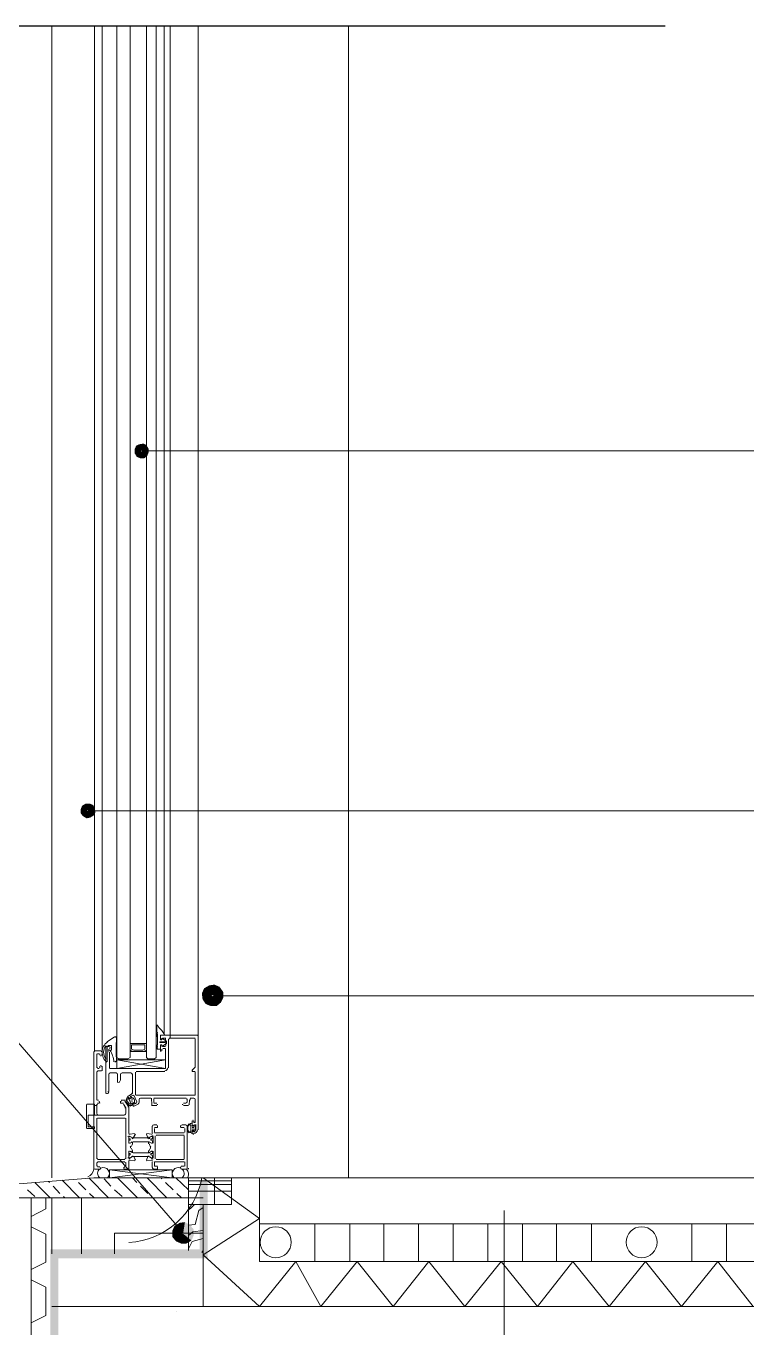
# Paper-space layout 'F02.1_POR CONST' of a CAD drawing. Extents: x -24.6 to 14.9, y -8.7 to 21.
# Drawn here: x -12.675 to -11.218, y -1.937 to 0.695 of the extents above; entities that cross this region are included whole.
import ezdxf
from ezdxf.xclip import XClip

# ---------------------------------------------------------------- set-up
doc = ezdxf.new("R2010")
doc.units = 0
doc.header["$MEASUREMENT"] = 0
doc.header["$XCLIPFRAME"] = 2
doc.linetypes.add('DASHED', pattern=[70, 50, -20])
for name, color, linetype in [('.Projeção', 254, 'DASHED'), ('Anotação - Geral', 7, 'Continuous'), ('para ar_90_muro', 7, 'Continuous')]:
    doc.layers.add(name, color=color, linetype=linetype)

# ---------------------------------------------------------------- blocks, each defined once
blk = doc.blocks.new('Viewport35')
at = {"layer": 'para ar_90_muro', "linetype": 'Continuous', "lineweight": 0}
for points in [[(8.190954035433037, 5.882688720664751), (8.190827035433074, 5.882667720664758), (8.19074303543303, 5.882625720664757), (8.190700035433068, 5.882519720664758), (8.190891035433083, 5.882477720664758), (8.190891035433083, 5.882498720664749), (8.190912035433058, 5.882498720664749)], [(8.191103035433073, 5.88254072066475), (8.191039035433064, 5.88264672066475), (8.190954035433037, 5.882688720664751), (8.190912035433058, 5.882498720664749), (8.190912035433058, 5.882477720664758)], [(8.191060035433026, 5.88232872066475), (8.191103035433073, 5.882434720664749), (8.191103035433073, 5.88254072066475), (8.190912035433058, 5.882477720664758), (8.190912035433058, 5.882455720664757)], [(8.190700035433068, 5.882519720664758), (8.190700035433068, 5.882413720664756), (8.190764035433077, 5.882307720664755), (8.190870035433065, 5.882265720664755), (8.190891035433083, 5.882455720664757), (8.190891035433083, 5.882477720664758)], [(8.190870035433065, 5.882265720664755), (8.190976035433053, 5.882265720664755), (8.191060035433026, 5.88232872066475), (8.190912035433058, 5.882455720664757), (8.190891035433083, 5.882455720664757)], [(8.189303035433014, 5.872380720664751), (8.189198035433066, 5.872316720664749), (8.189155035433046, 5.87221072066475), (8.189346035433076, 5.872168720664749), (8.189346035433076, 5.872189720664757), (8.189367035433008, 5.872189720664757)], [(8.189155035433046, 5.87221072066475), (8.189155035433046, 5.872105720664756), (8.189219035433041, 5.872020720664759), (8.189346035433076, 5.872168720664749)], [(8.189219035433041, 5.872020720664759), (8.18932503543303, 5.871956720664748), (8.189430035433062, 5.871978720664758), (8.189367035433008, 5.872168720664749), (8.189346035433076, 5.872168720664749)], [(8.18957903543307, 5.87212672066476), (8.189557035433069, 5.872253720664757), (8.189515035433061, 5.872337720664758), (8.189409035433073, 5.872380720664751), (8.189303035433014, 5.872380720664751), (8.189367035433008, 5.872189720664757), (8.189388035433069, 5.872189720664757), (8.189388035433069, 5.872168720664749)], [(8.189430035433062, 5.871978720664758), (8.189536035433036, 5.872041720664756), (8.18957903543307, 5.87212672066476), (8.189388035433069, 5.872168720664749), (8.189367035433008, 5.872168720664749)], [(8.192690035433074, 5.86708872066475), (8.192627035433077, 5.866940720664749), (8.192902035433065, 5.866897720664754), (8.192923035433012, 5.866897720664754)], [(8.192627035433077, 5.866940720664749), (8.19264803543308, 5.866770720664757), (8.192732035433067, 5.866643720664753), (8.192881035433032, 5.866580720664757), (8.192923035433012, 5.866855720664754), (8.192923035433012, 5.866876720664749), (8.192902035433065, 5.866897720664754)], [(8.192986035433066, 5.867194720664749), (8.19283803543307, 5.867172720664749), (8.192690035433074, 5.86708872066475), (8.192923035433012, 5.866897720664754), (8.192944035433072, 5.866897720664754)], [(8.193240035433007, 5.866813720664753), (8.193240035433007, 5.866982720664749), (8.193135035433073, 5.86713072066475), (8.192986035433066, 5.867194720664749), (8.192944035433072, 5.866897720664754), (8.192965035433076, 5.866897720664754), (8.192965035433076, 5.866876720664749)], [(8.192881035433032, 5.866580720664757), (8.19305003543306, 5.866580720664757), (8.193177035433067, 5.866686720664758), (8.193240035433007, 5.866813720664753), (8.192965035433076, 5.866876720664749), (8.192944035433072, 5.866855720664754), (8.192923035433012, 5.866855720664754)], [(8.192796035433062, 5.861574552542359), (8.192563035433068, 5.861574552542359), (8.192563035433068, 5.859611213907307), (8.188287035433078, 5.859611213907307), (8.188287035433078, 5.837088885875685), (8.188520035433072, 5.837088885875685), (8.188520035433072, 5.859356691033394), (8.192796035433062, 5.859356691033394)], [(8.191843035433067, 5.86028888587569), (8.191780035433027, 5.860140885875689), (8.192055035433043, 5.860076885875689), (8.192076035433075, 5.860097885875684)], [(8.19214003543307, 5.86039488587569), (8.191992035433074, 5.860372885875691), (8.191843035433067, 5.86028888587569), (8.192076035433075, 5.860097885875684), (8.192097035433022, 5.860097885875684)], [(8.19233003543306, 5.859864885875689), (8.192394035433054, 5.860013885875684), (8.192394035433054, 5.860182885875689), (8.192288035433066, 5.860309885875685), (8.19214003543307, 5.86039488587569), (8.192097035433022, 5.860097885875684), (8.192119035433038, 5.860097885875684), (8.192119035433038, 5.860076885875689), (8.192097035433022, 5.860055885875685)], [(8.191780035433027, 5.860140885875689), (8.191780035433027, 5.85997088587569), (8.191886035433015, 5.859843885875682), (8.192034035433068, 5.859780885875688), (8.192076035433075, 5.860055885875685), (8.192055035433043, 5.860076885875689)], [(8.192034035433068, 5.859780885875688), (8.192182035433078, 5.859780885875688), (8.19233003543306, 5.859864885875689), (8.192097035433022, 5.860055885875685), (8.192076035433075, 5.860055885875685)]]:
    blk.add_hatch(color=0, dxfattribs=at).paths.add_polyline_path(points)
at = {"layer": '.Projeção', "ltscale": 0.003}
blk.add_line((8.205893885801984, 5.894645725955499), (8.1759573651983, 5.894645725955499), dxfattribs=at)
at = {"layer": 'para ar_90_muro', "color": 0, "linetype": 'Continuous', "lineweight": 0}
for p, q in [((8.188330035433012, 5.894645725955499), (8.188330035433012, 5.861659552542351)), ((8.189557035433069, 5.865299552542353), (8.189557035433069, 5.894645725955499)), ((8.189769035433073, 5.865300217396371), (8.189769035433073, 5.894645725955499)), ((8.190573035433047, 5.894645725955499), (8.190573035433047, 5.865109552542352)), ((8.191039035433064, 5.894645725955499), (8.191039035433064, 5.865109552542352)), ((8.191314035433066, 5.865109552542352), (8.191314035433066, 5.894645725955499)), ((8.191547035433004, 5.865786051800518), (8.191547035433004, 5.894645725955499)), ((8.191716035433032, 5.865659552542358), (8.191716035433032, 5.894645725955499)), ((8.192521035433074, 5.865236552542358), (8.192521035433074, 5.894645725955499)), ((8.196830035433067, 5.861659552542351), (8.196830035433067, 5.894645725955499)), ((8.223497035433084, 5.882477720664758), (8.190912035433058, 5.882477720664758)), ((8.176236493488943, 5.878365885875692), (8.192097035433022, 5.860076885875689)), ((8.223497035433084, 5.872168720664749), (8.189367035433008, 5.872168720664749)), ((8.223497035433084, 5.866876720664749), (8.192944035433072, 5.866876720664749)), ((8.191335035433028, 5.866040552542353), (8.191338035433049, 5.866040552542353)), ((8.191484035433078, 5.865871552542357), (8.191486035433016, 5.865871552542357)), ((8.189875035433047, 5.865448552542349), (8.18987703543307, 5.865448552542349)), ((8.189875035433047, 5.865067552542351), (8.189875035433047, 5.865448552542349)), ((8.189875035433047, 5.86407255254235), (8.189875035433047, 5.865405552542354)), ((8.189896035433065, 5.865426552542349), (8.189960035433074, 5.865426552542349)), ((8.18991703543304, 5.865553552542357), (8.190129035433003, 5.86570255254235)), ((8.18991703543304, 5.865405552542354), (8.18991703543304, 5.865045552542352)), ((8.191335035433028, 5.86570255254235), (8.191338035433049, 5.86570255254235)), ((8.191441035433016, 5.865744552542351), (8.192500035433042, 5.865744552542351)), ((8.191441035433016, 5.865723552542358), (8.191444035433022, 5.865723552542358)), ((8.191441035433016, 5.86563855254235), (8.191441035433016, 5.865723552542358)), ((8.191444035433022, 5.865299552542353), (8.191441035433016, 5.865448552542349)), ((8.191462035433076, 5.86563855254235), (8.191465035433069, 5.86563855254235)), ((8.191462035433076, 5.865617552542357), (8.191465035433069, 5.865617552542357)), ((8.191462035433076, 5.865469552542356), (8.191465035433069, 5.865469552542356)), ((8.191484035433078, 5.865659552542358), (8.191484035433078, 5.86563855254235)), ((8.191484035433078, 5.865469552542356), (8.191484035433078, 5.865448552542349)), ((8.191592035433075, 5.865659552542358), (8.191505035433025, 5.865659552542358)), ((8.191505035433025, 5.865659552542358), (8.191507035433077, 5.865659552542358)), ((8.191505035433025, 5.865448552542349), (8.191507035433077, 5.865448552542349)), ((8.191505035433025, 5.865426552542349), (8.191589035433068, 5.865426552542349)), ((8.191592035433075, 5.865448552542349), (8.191589035433068, 5.865659552542358)), ((8.191589035433068, 5.865659552542358), (8.191592035433075, 5.865659552542358)), ((8.191589035433068, 5.865448552542349), (8.191592035433075, 5.865448552542349)), ((8.191674035433053, 5.864813552542349), (8.191674035433053, 5.86563855254235)), ((8.19169503543307, 5.865659552542358), (8.192436035433033, 5.865659552542358)), ((8.19169503543307, 5.86563855254235), (8.191698035433063, 5.86563855254235)), ((8.192436035433033, 5.86563855254235), (8.192436035433033, 5.864834552542357)), ((8.192436035433033, 5.86563855254235), (8.19243903543304, 5.86563855254235)), ((8.192500035433042, 5.865723552542358), (8.192502035433066, 5.865723552542358)), ((8.192521035433074, 5.865723552542358), (8.192521035433074, 5.86303555254235)), ((8.189536035433036, 5.86527855254235), (8.189536035433036, 5.861913552542354)), ((8.189748035433013, 5.865299552542353), (8.189557035433069, 5.865299552542353)), ((8.189557035433069, 5.86527855254235), (8.189560035433061, 5.86527855254235)), ((8.189621035433063, 5.864813552542349), (8.189621035433063, 5.865215552542352)), ((8.189642035433025, 5.865215552542352), (8.189645035433031, 5.865215552542352)), ((8.189645035433031, 5.865215552542352), (8.189684035433004, 5.865215552542352)), ((8.189684035433004, 5.865215552542352), (8.18968703543301, 5.865215552542352)), ((8.18970603543302, 5.865215552542352), (8.18970603543302, 5.865172552542358)), ((8.189727035433066, 5.865172552542358), (8.18972903543306, 5.865172552542358)), ((8.189727035433066, 5.865151552542352), (8.189748035433013, 5.865151552542352)), ((8.189748035433013, 5.86527855254235), (8.189750035433065, 5.86527855254235)), ((8.189748035433013, 5.865172552542358), (8.189750035433065, 5.865172552542358)), ((8.189769035433073, 5.865172552542358), (8.189769035433073, 5.86527855254235)), ((8.18991703543304, 5.865024552542357), (8.189920035433047, 5.865024552542357)), ((8.189960035433074, 5.86534255254235), (8.189960035433074, 5.86527855254235)), ((8.189960035433074, 5.865257552542353), (8.189962035433027, 5.865257552542353)), ((8.190002035433068, 5.865363552542355), (8.189981035433036, 5.865363552542355)), ((8.189981035433036, 5.86534255254235), (8.189983035433073, 5.86534255254235)), ((8.189981035433036, 5.865257552542353), (8.189981035433036, 5.86479155254235)), ((8.190002035433068, 5.865384552542348), (8.190004035433006, 5.865384552542348)), ((8.190235035433076, 5.865067552542351), (8.190192035433043, 5.865109552542352)), ((8.190192035433043, 5.86479155254235), (8.191589035433068, 5.865045552542352)), ((8.190235035433076, 5.865067552542351), (8.190510035433078, 5.865067552542351)), ((8.190510035433078, 5.865067552542351), (8.190573035433047, 5.865109552542352)), ((8.190573035433047, 5.86527855254235), (8.191039035433064, 5.86527855254235)), ((8.191081035433072, 5.865067552542351), (8.191039035433064, 5.865109552542352)), ((8.191081035433072, 5.865067552542351), (8.191272035433073, 5.865067552542351)), ((8.191272035433073, 5.865067552542351), (8.191314035433066, 5.865109552542352)), ((8.191441035433016, 5.865299552542353), (8.191444035433022, 5.865299552542353)), ((8.191462035433076, 5.86527855254235), (8.191441035433016, 5.86527855254235)), ((8.191462035433076, 5.865299552542353), (8.191465035433069, 5.865299552542353)), ((8.191484035433078, 5.86534255254235), (8.191484035433078, 5.865299552542353)), ((8.191589035433068, 5.865363552542355), (8.191505035433025, 5.865363552542355)), ((8.191505035433025, 5.86534255254235), (8.191507035433077, 5.86534255254235)), ((8.191589035433068, 5.864813552542349), (8.191589035433068, 5.86534255254235)), ((8.191589035433068, 5.86534255254235), (8.191592035433075, 5.86534255254235)), ((8.189621035433063, 5.863881552542356), (8.189621035433063, 5.864707552542349)), ((8.189642035433025, 5.864813552542349), (8.189645035433031, 5.864813552542349)), ((8.189684035433004, 5.86479155254235), (8.189642035433025, 5.86479155254235)), ((8.189642035433025, 5.864728552542356), (8.189748035433013, 5.864728552542356)), ((8.189642035433025, 5.864707552542349), (8.189645035433031, 5.864707552542349)), ((8.189684035433004, 5.864813552542349), (8.18968703543301, 5.864813552542349)), ((8.18970603543302, 5.86485555254235), (8.18970603543302, 5.864813552542349)), ((8.189748035433013, 5.864876552542357), (8.189727035433066, 5.864876552542357)), ((8.189727035433066, 5.86485555254235), (8.18972903543306, 5.86485555254235)), ((8.189748035433013, 5.86485555254235), (8.189750035433065, 5.86485555254235)), ((8.189748035433013, 5.864728552542356), (8.189750035433065, 5.864728552542356)), ((8.189769035433073, 5.864728552542356), (8.189769035433073, 5.86485555254235)), ((8.190002035433068, 5.86479155254235), (8.190004035433006, 5.86479155254235)), ((8.190171035433067, 5.864664552542356), (8.190002035433068, 5.864664552542356)), ((8.190004035433006, 5.86479155254235), (8.191568035433065, 5.86479155254235)), ((8.190595035433063, 5.864664552542356), (8.190341035433065, 5.864664552542356)), ((8.190722035433069, 5.864029552542359), (8.190722035433069, 5.864686552542356)), ((8.19074303543303, 5.864707552542349), (8.191568035433065, 5.864707552542349)), ((8.19074303543303, 5.864686552542356), (8.190745035433068, 5.864686552542356)), ((8.19243903543304, 5.864834552542357), (8.192351035433063, 5.864749552542349)), ((8.192373035433079, 5.864707552542349), (8.192436035433033, 5.864707552542349)), ((8.192436035433033, 5.864834552542357), (8.19243903543304, 5.864834552542357)), ((8.192436035433033, 5.864686552542356), (8.19243903543304, 5.864686552542356)), ((8.19243903543304, 5.864686552542356), (8.192436035433033, 5.864029552542359)), ((8.189960035433074, 5.864622552542356), (8.189960035433074, 5.86413555254236)), ((8.190214035433073, 5.864389552542358), (8.190214035433073, 5.864622552542356)), ((8.190258035433061, 5.864389552542358), (8.190235035433076, 5.864389552542358)), ((8.190235035433076, 5.864389552542358), (8.190237035433043, 5.864389552542358)), ((8.19027703543307, 5.864432552542354), (8.190256035433052, 5.864389552542358)), ((8.190256035433052, 5.864389552542358), (8.190258035433061, 5.864389552542358)), ((8.19027703543307, 5.864453552542358), (8.190280035433076, 5.864453552542358)), ((8.190298035433031, 5.864622552542356), (8.190298035433031, 5.864453552542358)), ((8.190637035433042, 5.864093552542359), (8.190637035433042, 5.864622552542356)), ((8.189920035433047, 5.86407255254235), (8.189896035433065, 5.86407255254235)), ((8.189896035433065, 5.86407255254235), (8.189899035433072, 5.86407255254235)), ((8.18991703543304, 5.86407255254235), (8.189920035433047, 5.86407255254235)), ((8.189938035433073, 5.86413555254236), (8.189941035433066, 5.86413555254236)), ((8.189960035433074, 5.86411455254235), (8.189938035433073, 5.86407255254235)), ((8.190446035432998, 5.863860552542349), (8.190468035433014, 5.86392455254235)), ((8.190468035433014, 5.863860552542349), (8.190489035433075, 5.86392455254235)), ((8.190531035433054, 5.863945552542358), (8.190510035433078, 5.863987552542358)), ((8.190531035433054, 5.86400855254235), (8.190637035433042, 5.86407255254235)), ((8.190658035433074, 5.864029552542359), (8.190573035433047, 5.863987552542358)), ((8.190573035433047, 5.863966552542349), (8.190576035433054, 5.863966552542349)), ((8.190576035433054, 5.863966552542349), (8.190573035433047, 5.863945552542358)), ((8.190573035433047, 5.863945552542358), (8.190576035433054, 5.863945552542358)), ((8.190595035433063, 5.863987552542358), (8.190637035433042, 5.863945552542358)), ((8.190637035433042, 5.863902552542349), (8.190595035433063, 5.863881552542356)), ((8.190658035433074, 5.86400855254235), (8.190661035433067, 5.86400855254235)), ((8.190766035433086, 5.863839552542355), (8.190679035433021, 5.864029552542359)), ((8.19243903543304, 5.864029552542359), (8.19074303543303, 5.864029552542359)), ((8.19074303543303, 5.864029552542359), (8.190745035433068, 5.864029552542359)), ((8.190827035433074, 5.863902552542349), (8.190827035433074, 5.86381855254235)), ((8.191166035433085, 5.863945552542358), (8.190870035433065, 5.863945552542358)), ((8.191190035433067, 5.86375455254235), (8.19118703543306, 5.863945552542358)), ((8.192182035433078, 5.863945552542358), (8.19125103543307, 5.863945552542358)), ((8.19125103543307, 5.86392455254235), (8.191253035433064, 5.86392455254235)), ((8.191253035433064, 5.86392455254235), (8.19125103543307, 5.86381855254235)), ((8.192182035433078, 5.86392455254235), (8.19218503543307, 5.86392455254235)), ((8.19220303543301, 5.86381855254235), (8.19220303543301, 5.86392455254235)), ((8.192394035433054, 5.863945552542358), (8.192288035433066, 5.863945552542358)), ((8.192288035433066, 5.86392455254235), (8.19229003543306, 5.86392455254235)), ((8.19229003543306, 5.86392455254235), (8.192288035433066, 5.863881552542356)), ((8.192436035433033, 5.864029552542359), (8.19243903543304, 5.864029552542359)), ((8.19243903543304, 5.863246552542359), (8.192436035433033, 5.863902552542349)), ((8.18932503543303, 5.86375455254235), (8.18932503543303, 5.863098552542358)), ((8.189621035433063, 5.863733552542355), (8.189557035433069, 5.863733552542355)), ((8.189621035433063, 5.863500552542357), (8.189621035433063, 5.863775552542355)), ((8.189663035433071, 5.863881552542356), (8.189642035433025, 5.863881552542356)), ((8.189642035433025, 5.863881552542356), (8.189645035433031, 5.863881552542356)), ((8.189642035433025, 5.863797552542355), (8.189684035433004, 5.863797552542355)), ((8.189642035433025, 5.863775552542355), (8.189645035433031, 5.863775552542355)), ((8.189663035433071, 5.863860552542349), (8.189666035433063, 5.863860552542349)), ((8.18970603543302, 5.863797552542355), (8.189684035433004, 5.863860552542349)), ((8.189684035433004, 5.863797552542355), (8.18968703543301, 5.863797552542355)), ((8.190298035433031, 5.863860552542349), (8.190298035433031, 5.863797552542355)), ((8.190298035433031, 5.863797552542355), (8.190301035433038, 5.863797552542355)), ((8.190301035433038, 5.863797552542355), (8.190383035433072, 5.863797552542355)), ((8.19042503543308, 5.863881552542356), (8.190319035433077, 5.863881552542356)), ((8.190319035433077, 5.863860552542349), (8.19032203543307, 5.863860552542349)), ((8.190383035433072, 5.863775552542355), (8.190385035433067, 5.863775552542355)), ((8.190385035433067, 5.863775552542355), (8.190446035432998, 5.863670552542349)), ((8.190531035433054, 5.863691552542354), (8.19042503543308, 5.863860552542349)), ((8.19042503543308, 5.863860552542349), (8.190428035433072, 5.863860552542349)), ((8.19042503543308, 5.863670552542349), (8.190428035433072, 5.863670552542349)), ((8.190446035432998, 5.863670552542349), (8.190446035432998, 5.863500552542357)), ((8.190510035433078, 5.863691552542354), (8.190512035433045, 5.863691552542354)), ((8.190573035433047, 5.863733552542355), (8.190531035433054, 5.86375455254235)), ((8.190595035433063, 5.863712552542349), (8.190531035433054, 5.863733552542355)), ((8.190534035433075, 5.862929552542349), (8.190531035433054, 5.863691552542354)), ((8.190595035433063, 5.863860552542349), (8.190597035433072, 5.863860552542349)), ((8.190595035433063, 5.863860552542349), (8.190597035433072, 5.863860552542349)), ((8.190616035433067, 5.863860552542349), (8.190637035433042, 5.863860552542349)), ((8.190637035433042, 5.863881552542356), (8.190639035433065, 5.863881552542356)), ((8.190658035433074, 5.863733552542355), (8.190637035433042, 5.863775552542355)), ((8.190658035433074, 5.863797552542355), (8.190661035433067, 5.863797552542355)), ((8.190661035433067, 5.863797552542355), (8.190679035433021, 5.863775552542355)), ((8.190679035433021, 5.863797552542355), (8.190682035433042, 5.863797552542355)), ((8.19080603543307, 5.863775552542355), (8.190679035433021, 5.863712552542349)), ((8.190700035433068, 5.863860552542349), (8.190700035433068, 5.863797552542355)), ((8.190700035433068, 5.863775552542355), (8.190764035433077, 5.86381855254235)), ((8.190764035433077, 5.863839552542355), (8.190766035433086, 5.863839552542355)), ((8.19118703543306, 5.86375455254235), (8.191190035433067, 5.86375455254235)), ((8.191335035433028, 5.863733552542355), (8.19118703543306, 5.863733552542355)), ((8.19125103543307, 5.86381855254235), (8.191253035433064, 5.86381855254235)), ((8.19125103543307, 5.863797552542355), (8.191335035433028, 5.863797552542355)), ((8.191335035433028, 5.863775552542355), (8.191338035433049, 5.863775552542355)), ((8.191335035433028, 5.86375455254235), (8.191338035433049, 5.86375455254235)), ((8.191357035433057, 5.863775552542355), (8.191357035433057, 5.86375455254235)), ((8.192076035433075, 5.86375455254235), (8.192076035433075, 5.863775552542355)), ((8.192097035433022, 5.863797552542355), (8.192182035433078, 5.863797552542355)), ((8.192097035433022, 5.863775552542355), (8.192100035433029, 5.863775552542355)), ((8.192097035433022, 5.86375455254235), (8.192100035433029, 5.86375455254235)), ((8.192246035433072, 5.863733552542355), (8.192097035433022, 5.863733552542355)), ((8.192182035433078, 5.86381855254235), (8.19218503543307, 5.86381855254235)), ((8.192246035433072, 5.86375455254235), (8.192248035433082, 5.86375455254235)), ((8.192267035433005, 5.863881552542356), (8.192269035433057, 5.863881552542356)), ((8.192269035433057, 5.863881552542356), (8.192267035433005, 5.86375455254235)), ((8.189684035433004, 5.863458552542356), (8.189557035433069, 5.863458552542356)), ((8.189621035433063, 5.863373552542351), (8.189621035433063, 5.862209552542357)), ((8.190428035433072, 5.863373552542351), (8.189642035433025, 5.863373552542351)), ((8.189642035433025, 5.863373552542351), (8.189645035433031, 5.863373552542351)), ((8.19040403543302, 5.863458552542356), (8.189663035433071, 5.863458552542356)), ((8.19042503543308, 5.863373552542351), (8.190428035433072, 5.863373552542351)), ((8.190446035432998, 5.862209552542357), (8.190446035432998, 5.863373552542351)), ((8.191335035433028, 5.863183552542351), (8.19125103543307, 5.863183552542351)), ((8.191335035433028, 5.863162552542358), (8.191338035433049, 5.863162552542358)), ((8.191359035433067, 5.863140552542358), (8.191357035433057, 5.863162552542358)), ((8.192034035433068, 5.863162552542358), (8.192013035433064, 5.863140552542358)), ((8.192182035433078, 5.863183552542351), (8.192055035433043, 5.863183552542351)), ((8.192055035433043, 5.863162552542358), (8.19205803543305, 5.863162552542358)), ((8.192182035433078, 5.863162552542358), (8.19218503543307, 5.863162552542358)), ((8.19220303543301, 5.861913552542354), (8.19220303543301, 5.863162552542358)), ((8.192224035433071, 5.863162552542358), (8.192267035433005, 5.863204552542358)), ((8.192224035433071, 5.863140552542358), (8.192267035433005, 5.863183552542351)), ((8.19230903543307, 5.863162552542358), (8.19230903543307, 5.862992552542357)), ((8.192351035433063, 5.863162552542358), (8.192351035433063, 5.863289552542351)), ((8.192373035433079, 5.863310552542359), (8.192375035433045, 5.863310552542359)), ((8.192373035433079, 5.863289552542351), (8.192375035433045, 5.863289552542351)), ((8.192373035433079, 5.863289552542351), (8.192375035433045, 5.863289552542351)), ((8.192373035433079, 5.863162552542358), (8.192375035433045, 5.863162552542358)), ((8.192373035433079, 5.863162552542358), (8.192375035433045, 5.863162552542358)), ((8.192394035433054, 5.863289552542351), (8.192394035433054, 5.863246552542359)), ((8.192394035433054, 5.863246552542359), (8.192396035433063, 5.863246552542359)), ((8.192394035433054, 5.863183552542351), (8.192394035433054, 5.863162552542358)), ((8.192396035433063, 5.863246552542359), (8.192436035433033, 5.863246552542359)), ((8.192460035433072, 5.863183552542351), (8.192415035433072, 5.863183552542351)), ((8.192415035433072, 5.863183552542351), (8.192417035433024, 5.863183552542351)), ((8.192415035433072, 5.863183552542351), (8.192436035433033, 5.863140552542358)), ((8.192436035433033, 5.863246552542359), (8.19243903543304, 5.863246552542359)), ((8.192457035433065, 5.863013552542348), (8.192457035433065, 5.863183552542351)), ((8.192457035433065, 5.863183552542351), (8.192460035433072, 5.863183552542351)), ((8.190510035433078, 5.862844552542354), (8.190512035433045, 5.862844552542354)), ((8.190531035433054, 5.862929552542349), (8.190534035433075, 5.862929552542349)), ((8.190576035433054, 5.862908552542356), (8.190531035433054, 5.862908552542356)), ((8.190531035433054, 5.862865552542349), (8.190534035433075, 5.862865552542349)), ((8.190531035433054, 5.862865552542349), (8.190616035433067, 5.862823552542348)), ((8.190531035433054, 5.862844552542354), (8.190534035433075, 5.862844552542354)), ((8.190534035433075, 5.862654552542352), (8.190531035433054, 5.862844552542354)), ((8.190531035433054, 5.862844552542354), (8.190534035433075, 5.862844552542354)), ((8.190531035433054, 5.862823552542348), (8.190534035433075, 5.862823552542348)), ((8.190531035433054, 5.862802552542353), (8.190534035433075, 5.862802552542353)), ((8.190531035433054, 5.86278155254235), (8.190534035433075, 5.86278155254235)), ((8.190534035433075, 5.862844552542354), (8.190552035433072, 5.862844552542354)), ((8.190552035433072, 5.862844552542354), (8.19055503543305, 5.862844552542354)), ((8.190700035433068, 5.862929552542349), (8.190573035433047, 5.862908552542356)), ((8.190573035433047, 5.862908552542356), (8.190576035433054, 5.862908552542356)), ((8.190637035433042, 5.862802552542353), (8.190639035433065, 5.862802552542353)), ((8.190637035433042, 5.86278155254235), (8.190658035433074, 5.862802552542353)), ((8.190658035433074, 5.862802552542353), (8.190661035433067, 5.862802552542353)), ((8.190661035433067, 5.862802552542353), (8.190722035433069, 5.862908552542356)), ((8.190700035433068, 5.862908552542356), (8.190703035433074, 5.862908552542356)), ((8.191190035433067, 5.862908552542356), (8.191039035433064, 5.862929552542349)), ((8.191039035433064, 5.862908552542356), (8.191042035433071, 5.862908552542356)), ((8.191042035433071, 5.862908552542356), (8.191081035433072, 5.862802552542353)), ((8.191081035433072, 5.862802552542353), (8.191103035433073, 5.86278155254235)), ((8.191103035433073, 5.862823552542348), (8.191105035433011, 5.862823552542348)), ((8.191103035433073, 5.862802552542353), (8.191105035433011, 5.862802552542353)), ((8.19112403543302, 5.862823552542348), (8.191208035433064, 5.862865552542349)), ((8.19112403543302, 5.86278155254235), (8.19112403543302, 5.862802552542353)), ((8.191208035433064, 5.862908552542356), (8.19118703543306, 5.862908552542356)), ((8.19118703543306, 5.862908552542356), (8.191190035433067, 5.862908552542356)), ((8.19118703543306, 5.862844552542354), (8.191190035433067, 5.862844552542354)), ((8.191190035433067, 5.862844552542354), (8.191208035433064, 5.862844552542354)), ((8.191208035433064, 5.863140552542358), (8.191208035433064, 5.862950552542356)), ((8.191208035433064, 5.862929552542349), (8.191211035433057, 5.862929552542349)), ((8.191208035433064, 5.862865552542349), (8.191230035433009, 5.862865552542349)), ((8.191208035433064, 5.862844552542354), (8.191211035433057, 5.862844552542354)), ((8.191208035433064, 5.862844552542354), (8.191211035433057, 5.862844552542354)), ((8.191208035433064, 5.862823552542348), (8.191211035433057, 5.862823552542348)), ((8.191208035433064, 5.862802552542353), (8.191211035433057, 5.862802552542353)), ((8.191208035433064, 5.86278155254235), (8.191211035433057, 5.86278155254235)), ((8.191230035433009, 5.862950552542356), (8.19123203543306, 5.862950552542356)), ((8.191230035433009, 5.862865552542349), (8.19123203543306, 5.862865552542349)), ((8.191230035433009, 5.862844552542354), (8.19123203543306, 5.862844552542354)), ((8.19123203543306, 5.862844552542354), (8.191230035433009, 5.862654552542352)), ((8.191272035433073, 5.863098552542358), (8.191357035433057, 5.863098552542358)), ((8.19127403543304, 5.86297155254235), (8.191272035433073, 5.86307755254235)), ((8.191272035433073, 5.86307755254235), (8.19127403543304, 5.86307755254235)), ((8.191272035433073, 5.86297155254235), (8.19127403543304, 5.86297155254235)), ((8.191272035433073, 5.86297155254235), (8.19127403543304, 5.86297155254235)), ((8.192119035433038, 5.862950552542356), (8.191272035433073, 5.862950552542356)), ((8.191293035433048, 5.862209552542357), (8.191293035433048, 5.862865552542349)), ((8.191314035433066, 5.862886552542355), (8.192119035433038, 5.862886552542355)), ((8.191314035433066, 5.862865552542349), (8.191317035433073, 5.862865552542349)), ((8.191359035433067, 5.863098552542358), (8.191357035433057, 5.863140552542358)), ((8.191357035433057, 5.863140552542358), (8.191359035433067, 5.863140552542358)), ((8.191357035433057, 5.863098552542358), (8.191359035433067, 5.863098552542358)), ((8.192013035433064, 5.863140552542358), (8.192013035433064, 5.863098552542358)), ((8.192034035433068, 5.863140552542358), (8.192036035433034, 5.863140552542358)), ((8.192034035433068, 5.863098552542358), (8.192036035433034, 5.863098552542358)), ((8.192036035433034, 5.863098552542358), (8.192119035433038, 5.863098552542358)), ((8.192119035433038, 5.86307755254235), (8.192121035433075, 5.86307755254235)), ((8.192119035433038, 5.86297155254235), (8.192121035433075, 5.86297155254235)), ((8.192119035433038, 5.862865552542349), (8.192121035433075, 5.862865552542349)), ((8.192121035433075, 5.862865552542349), (8.192119035433038, 5.862209552542357)), ((8.19214003543307, 5.86307755254235), (8.19214003543307, 5.86297155254235)), ((8.192267035433005, 5.86297155254235), (8.192224035433071, 5.863013552542348)), ((8.192267035433005, 5.862950552542356), (8.192224035433071, 5.862992552542357)), ((8.192394035433054, 5.863098552542358), (8.192351035433063, 5.863098552542358)), ((8.192351035433063, 5.86307755254235), (8.19235403543307, 5.86307755254235)), ((8.192351035433063, 5.86307755254235), (8.19235403543307, 5.86307755254235)), ((8.192351035433063, 5.863056552542357), (8.192394035433054, 5.863056552542357)), ((8.192351035433063, 5.862929552542349), (8.192351035433063, 5.862992552542357)), ((8.192373035433079, 5.863140552542358), (8.192375035433045, 5.863140552542358)), ((8.192373035433079, 5.863013552542348), (8.192375035433045, 5.863013552542348)), ((8.192373035433079, 5.862992552542357), (8.192375035433045, 5.862992552542357)), ((8.192373035433079, 5.862992552542357), (8.192375035433045, 5.862992552542357)), ((8.192373035433079, 5.862929552542349), (8.192375035433045, 5.862929552542349)), ((8.192394035433054, 5.862908552542356), (8.192373035433079, 5.862908552542356)), ((8.192394035433054, 5.86307755254235), (8.192396035433063, 5.86307755254235)), ((8.192394035433054, 5.862992552542357), (8.192394035433054, 5.86297155254235)), ((8.192436035433033, 5.863013552542348), (8.192415035433072, 5.86297155254235)), ((8.192415035433072, 5.86297155254235), (8.192417035433024, 5.86297155254235)), ((8.190531035433054, 5.86271755254235), (8.190534035433075, 5.86271755254235)), ((8.190531035433054, 5.862696552542353), (8.190534035433075, 5.862696552542353)), ((8.190531035433054, 5.862675552542358), (8.190534035433075, 5.862675552542358)), ((8.190531035433054, 5.862654552542352), (8.190534035433075, 5.862654552542352)), ((8.19055503543305, 5.862654552542352), (8.190531035433054, 5.862654552542352)), ((8.19055503543305, 5.862654552542352), (8.190531035433054, 5.862654552542352)), ((8.190531035433054, 5.862654552542352), (8.190534035433075, 5.862654552542352)), ((8.190531035433054, 5.862421552542356), (8.190534035433075, 5.862421552542356)), ((8.190531035433054, 5.86223055254235), (8.190531035433054, 5.862421552542356)), ((8.190531035433054, 5.862421552542356), (8.190534035433075, 5.862421552542356)), ((8.190534035433075, 5.862421552542356), (8.190552035433072, 5.862421552542356)), ((8.190534035433075, 5.862421552542356), (8.190552035433072, 5.862421552542356)), ((8.190552035433072, 5.862654552542352), (8.19055503543305, 5.862654552542352)), ((8.190552035433072, 5.862654552542352), (8.19055503543305, 5.862654552542352)), ((8.190552035433072, 5.862421552542356), (8.19055503543305, 5.862421552542356)), ((8.190552035433072, 5.862421552542356), (8.19055503543305, 5.862421552542356)), ((8.190618035433033, 5.862675552542358), (8.190573035433047, 5.862654552542352)), ((8.190573035433047, 5.862548552542352), (8.190595035433063, 5.862569552542357)), ((8.190595035433063, 5.862527552542357), (8.190573035433047, 5.862527552542357)), ((8.190573035433047, 5.862421552542356), (8.190616035433067, 5.862400552542351)), ((8.190595035433063, 5.862548552542352), (8.190597035433072, 5.862548552542352)), ((8.190616035433067, 5.862696552542353), (8.190618035433033, 5.862696552542353)), ((8.190616035433067, 5.862675552542358), (8.190618035433033, 5.862675552542358)), ((8.190616035433067, 5.862421552542356), (8.190618035433033, 5.862421552542356)), ((8.190637035433042, 5.862632552542353), (8.190637035433042, 5.862696552542353)), ((8.19112403543302, 5.862675552542358), (8.191126035433072, 5.862675552542358)), ((8.19112403543302, 5.862421552542356), (8.191126035433072, 5.862421552542356)), ((8.191190035433067, 5.862654552542352), (8.191145035433067, 5.862675552542358)), ((8.191145035433067, 5.862569552542357), (8.191166035433085, 5.862548552542352)), ((8.191166035433085, 5.862527552542357), (8.191145035433067, 5.862527552542357)), ((8.191145035433067, 5.862400552542351), (8.19118703543306, 5.862421552542356)), ((8.191166035433085, 5.862548552542352), (8.19116903543302, 5.862548552542352)), ((8.191211035433057, 5.862654552542352), (8.19118703543306, 5.862654552542352)), ((8.19118703543306, 5.862654552542352), (8.191190035433067, 5.862654552542352)), ((8.191211035433057, 5.862654552542352), (8.19118703543306, 5.862654552542352)), ((8.19118703543306, 5.862654552542352), (8.191190035433067, 5.862654552542352)), ((8.19118703543306, 5.862421552542356), (8.191190035433067, 5.862421552542356)), ((8.19118703543306, 5.862421552542356), (8.191190035433067, 5.862421552542356)), ((8.191190035433067, 5.862421552542356), (8.191208035433064, 5.862421552542356)), ((8.191190035433067, 5.862421552542356), (8.191208035433064, 5.862421552542356)), ((8.191208035433064, 5.86271755254235), (8.191211035433057, 5.86271755254235)), ((8.191208035433064, 5.862696552542353), (8.191211035433057, 5.862696552542353)), ((8.191208035433064, 5.862675552542358), (8.191211035433057, 5.862675552542358)), ((8.191208035433064, 5.862654552542352), (8.191211035433057, 5.862654552542352)), ((8.191208035433064, 5.862654552542352), (8.191211035433057, 5.862654552542352)), ((8.191208035433064, 5.862421552542356), (8.191211035433057, 5.862421552542356)), ((8.191208035433064, 5.862421552542356), (8.191211035433057, 5.862421552542356)), ((8.191230035433009, 5.862421552542356), (8.191230035433009, 5.86223055254235)), ((8.189621035433063, 5.861997552542356), (8.189621035433063, 5.862103552542356)), ((8.189642035433025, 5.862209552542357), (8.189645035433031, 5.862209552542357)), ((8.189642035433025, 5.862188552542349), (8.19042503543308, 5.862188552542349)), ((8.189642035433025, 5.862124552542349), (8.19042503543308, 5.862124552542349)), ((8.189642035433025, 5.862103552542356), (8.189645035433031, 5.862103552542356)), ((8.19042503543308, 5.862209552542357), (8.190428035433072, 5.862209552542357)), ((8.19042503543308, 5.862103552542356), (8.190428035433072, 5.862103552542356)), ((8.190446035432998, 5.862103552542356), (8.190446035432998, 5.861997552542356)), ((8.190510035433078, 5.86223055254235), (8.190512035433045, 5.86223055254235)), ((8.190531035433054, 5.862400552542351), (8.190534035433075, 5.862400552542351)), ((8.190531035433054, 5.862378552542349), (8.190534035433075, 5.862378552542349)), ((8.190531035433054, 5.862357552542358), (8.190534035433075, 5.862357552542358)), ((8.190531035433054, 5.86229455254235), (8.190534035433075, 5.86229455254235)), ((8.190531035433054, 5.862273552542357), (8.190534035433075, 5.862273552542357)), ((8.190531035433054, 5.862251552542357), (8.190534035433075, 5.862251552542357)), ((8.190616035433067, 5.862251552542357), (8.190531035433054, 5.862209552542357)), ((8.190531035433054, 5.86223055254235), (8.190534035433075, 5.86223055254235)), ((8.19055503543305, 5.86223055254235), (8.190531035433054, 5.86223055254235)), ((8.190531035433054, 5.86223055254235), (8.190534035433075, 5.86223055254235)), ((8.190531035433054, 5.862209552542357), (8.190534035433075, 5.862209552542357)), ((8.190531035433054, 5.862167552542356), (8.190573035433047, 5.862167552542356)), ((8.190531035433054, 5.861913552542354), (8.190531035433054, 5.862146552542349)), ((8.190531035433054, 5.862146552542349), (8.190534035433075, 5.862145552542357)), ((8.190552035433072, 5.86223055254235), (8.19055503543305, 5.86223055254235)), ((8.190573035433047, 5.862167552542356), (8.190576035433054, 5.862167552542356)), ((8.190576035433054, 5.862167552542356), (8.190700035433068, 5.862146552542349)), ((8.190616035433067, 5.862400552542351), (8.190618035433033, 5.862400552542351)), ((8.190637035433042, 5.862273552542357), (8.190616035433067, 5.862273552542357)), ((8.190661035433067, 5.862273552542357), (8.190637035433042, 5.86229455254235)), ((8.190637035433042, 5.86229455254235), (8.190639035433065, 5.86229455254235)), ((8.190637035433042, 5.862273552542357), (8.190639035433065, 5.862273552542357)), ((8.190658035433074, 5.862273552542357), (8.190661035433067, 5.862273552542357)), ((8.190722035433069, 5.862167552542356), (8.190679035433021, 5.862273552542357)), ((8.190700035433068, 5.862167552542356), (8.190703035433074, 5.862167552542356)), ((8.191081035433072, 5.862273552542357), (8.191039035433064, 5.862167552542356)), ((8.191039035433064, 5.862167552542356), (8.191042035433071, 5.862167552542356)), ((8.191039035433064, 5.862146552542349), (8.19118703543306, 5.862167552542356)), ((8.191103035433073, 5.86229455254235), (8.191081035433072, 5.862273552542357)), ((8.191103035433073, 5.862273552542357), (8.191105035433011, 5.862273552542357)), ((8.191103035433073, 5.862273552542357), (8.191105035433011, 5.862273552542357)), ((8.19112403543302, 5.86229455254235), (8.191126035433072, 5.86229455254235)), ((8.191208035433064, 5.862209552542357), (8.19112403543302, 5.862273552542357)), ((8.191211035433057, 5.86223055254235), (8.19118703543306, 5.86223055254235)), ((8.19118703543306, 5.86223055254235), (8.191190035433067, 5.86223055254235)), ((8.19118703543306, 5.862167552542356), (8.191190035433067, 5.862167552542356)), ((8.191190035433067, 5.862167552542356), (8.191208035433064, 5.862167552542356)), ((8.191208035433064, 5.862400552542351), (8.191211035433057, 5.862400552542351)), ((8.191208035433064, 5.862378552542349), (8.191211035433057, 5.862378552542349)), ((8.191208035433064, 5.862357552542358), (8.191211035433057, 5.862357552542358)), ((8.191208035433064, 5.86229455254235), (8.191211035433057, 5.86229455254235)), ((8.191208035433064, 5.862273552542357), (8.191211035433057, 5.862273552542357)), ((8.191208035433064, 5.862251552542357), (8.191211035433057, 5.862251552542357)), ((8.191208035433064, 5.86223055254235), (8.191211035433057, 5.86223055254235)), ((8.191208035433064, 5.86223055254235), (8.191211035433057, 5.86223055254235)), ((8.19123203543306, 5.862209552542357), (8.191208035433064, 5.862209552542357)), ((8.191208035433064, 5.862145552542357), (8.191211035433057, 5.862145552542357)), ((8.191208035433064, 5.862124552542349), (8.191208035433064, 5.861955552542355)), ((8.191230035433009, 5.86223055254235), (8.19123203543306, 5.86223055254235)), ((8.191230035433009, 5.862209552542357), (8.19123203543306, 5.862209552542357)), ((8.191230035433009, 5.862124552542349), (8.19123203543306, 5.862124552542349)), ((8.19127403543304, 5.861997552542356), (8.191272035433073, 5.862124552542349)), ((8.191272035433073, 5.862124552542349), (8.19127403543304, 5.862124552542349)), ((8.19127403543304, 5.862124552542349), (8.192119035433038, 5.862124552542349)), ((8.191314035433066, 5.862209552542357), (8.191317035433073, 5.862209552542357)), ((8.192119035433038, 5.862188552542349), (8.191314035433066, 5.862188552542349)), ((8.192119035433038, 5.862209552542357), (8.192121035433075, 5.862209552542357)), ((8.192119035433038, 5.862124552542349), (8.192121035433075, 5.862124552542349)), ((8.19214003543307, 5.862124552542349), (8.19214003543307, 5.861997552542356)), ((8.189557035433069, 5.861913552542354), (8.189560035433061, 5.861913552542354)), ((8.189560035433061, 5.861913552542354), (8.18970603543302, 5.861913552542354)), ((8.189642035433025, 5.861997552542356), (8.189645035433031, 5.861997552542356)), ((8.18970603543302, 5.86197655254235), (8.189642035433025, 5.86197655254235)), ((8.18970603543302, 5.861955552542355), (8.189708035433071, 5.861955552542355)), ((8.18970603543302, 5.861955552542355), (8.189708035433071, 5.861955552542355)), ((8.18970603543302, 5.861913552542354), (8.189708035433071, 5.861913552542354)), ((8.189727035433066, 5.861913552542354), (8.189727035433066, 5.861955552542355)), ((8.189727035433066, 5.861955552542355), (8.18972903543306, 5.861955552542355)), ((8.191780035433027, 5.861891552542353), (8.189981035433036, 5.861659552542351)), ((8.190383035433072, 5.861955552542355), (8.190385035433067, 5.861955552542355)), ((8.190383035433072, 5.861955552542355), (8.19040403543302, 5.861913552542354)), ((8.19042503543308, 5.86197655254235), (8.19040403543302, 5.86197655254235)), ((8.19040403543302, 5.861955552542355), (8.190407035433026, 5.861955552542355)), ((8.19040403543302, 5.861955552542355), (8.190407035433026, 5.861955552542355)), ((8.19040403543302, 5.861913552542354), (8.190407035433026, 5.861913552542354)), ((8.190407035433026, 5.861913552542354), (8.190510035433078, 5.861913552542354)), ((8.19042503543308, 5.861997552542356), (8.190428035433072, 5.861997552542356)), ((8.190510035433078, 5.861913552542354), (8.190512035433045, 5.861913552542354)), ((8.19125103543307, 5.861913552542354), (8.191335035433028, 5.861913552542354)), ((8.191357035433057, 5.861997552542356), (8.191272035433073, 5.861997552542356)), ((8.191272035433073, 5.861997552542356), (8.19127403543304, 5.861997552542356)), ((8.191335035433028, 5.861913552542354), (8.191338035433049, 5.861913552542354)), ((8.191359035433067, 5.861955552542355), (8.191357035433057, 5.86197655254235)), ((8.191357035433057, 5.86197655254235), (8.191359035433067, 5.86197655254235)), ((8.191357035433057, 5.861913552542354), (8.191357035433057, 5.861955552542355)), ((8.191357035433057, 5.861955552542355), (8.191359035433067, 5.861955552542355)), ((8.192013035433064, 5.86197655254235), (8.192013035433064, 5.861955552542355)), ((8.192013035433064, 5.861955552542355), (8.192034035433068, 5.861913552542354)), ((8.192121035433075, 5.861997552542356), (8.192034035433068, 5.861997552542356)), ((8.192034035433068, 5.86197655254235), (8.192036035433034, 5.86197655254235)), ((8.192034035433068, 5.861955552542355), (8.192036035433034, 5.861955552542355)), ((8.192055035433043, 5.861913552542354), (8.19205803543305, 5.861913552542354)), ((8.19205803543305, 5.861913552542354), (8.192182035433078, 5.861913552542354)), ((8.192119035433038, 5.861997552542356), (8.192121035433075, 5.861997552542356)), ((8.192182035433078, 5.861913552542354), (8.19218503543307, 5.861913552542354)), ((8.192246035433072, 5.861934552542349), (8.192246035433072, 5.861913552542354)), ((8.189536035433036, 5.861659552542351), (8.186573035433085, 5.861426552542358)), ((8.187631035433071, 5.861320552542356), (8.187843035433033, 5.86112955254235)), ((8.187843035433033, 5.861532552542359), (8.188282702099698, 5.861092885875685)), ((8.18824503543307, 5.86155355254235), (8.188266035433017, 5.861532552542359)), ((8.188372035433076, 5.861426552542358), (8.188562035433065, 5.861214552542355)), ((8.188626035433074, 5.861595552542351), (8.189122050555866, 5.861092885875685)), ((8.189092035433006, 5.861532552542359), (8.189303035433014, 5.861320552542356)), ((8.189388035433069, 5.861659552542351), (8.189954702099683, 5.861092885875685)), ((8.192246035433072, 5.861659552542351), (8.189536035433036, 5.861659552542351)), ((8.189833035433068, 5.861637552542351), (8.190023035433015, 5.861426552542358)), ((8.190129035433003, 5.861320552542356), (8.190341035433065, 5.86112955254235)), ((8.190214035433073, 5.861659552542351), (8.190780702099687, 5.861092885875685)), ((8.190637035433042, 5.861659552542351), (8.190764035433077, 5.861532552542359)), ((8.190870035433065, 5.861426552542358), (8.191081035433072, 5.861214552542355)), ((8.191060035433026, 5.861659552542351), (8.191626702099697, 5.861092885875685)), ((8.191462035433076, 5.861659552542351), (8.191484035433078, 5.861637552542351)), ((8.191589035433068, 5.861532552542359), (8.191801035433073, 5.861320552542356)), ((8.191886035433015, 5.861659552542351), (8.192246035433072, 5.861320552542356)), ((8.192246035433072, 5.861574552542359), (8.193473035433044, 5.861574552542359)), ((8.192246035433072, 5.861468552542355), (8.193473035433044, 5.861468552542355)), ((8.19266903543307, 5.861659552542351), (8.271544035433067, 5.861659552542351)), ((8.192986035433066, 5.861659552542351), (8.192986035433066, 5.860896552542352)), ((8.193473035433044, 5.861659552542351), (8.193473035433044, 5.860896552542352)), ((8.193473035433044, 5.861659552542351), (8.193473035433044, 5.861404552542355)), ((8.194278035433072, 5.859267552542358), (8.194278035433072, 5.861659552542351)), ((8.187525035433069, 5.861092885875685), (8.188160035433029, 5.861092885875685)), ((8.187737035433045, 5.861092885875685), (8.187737035433045, 5.835580552542353)), ((8.188330035433012, 5.85948388587569), (8.188330035433012, 5.861092885875685)), ((8.188668035433068, 5.86112955254235), (8.188704875875388, 5.861092885875685)), ((8.189176035433064, 5.85948388587569), (8.189176035433064, 5.861092885875685)), ((8.189409035433073, 5.861214552542355), (8.189544789819038, 5.861092885875685)), ((8.19118703543306, 5.86112955254235), (8.19122387587538, 5.861092885875685)), ((8.191907035433076, 5.861214552542355), (8.192042789818984, 5.861092885875685)), ((8.192246035433072, 5.861277552542347), (8.193473035433044, 5.861277552542347)), ((8.192246035433072, 5.861172552542355), (8.192246035433072, 5.859584552542355)), ((8.192246035433072, 5.860896552542352), (8.193473035433044, 5.860896552542352)), ((8.19266903543307, 5.857975552542348), (8.19266903543307, 5.860896552542352)), ((8.201284035433076, 5.857044552542348), (8.201284035433076, 5.860727552542357)), ((8.271544035433067, 5.860346552542346), (8.194278035433072, 5.860346552542346)), ((8.195865035433073, 5.859267552542358), (8.195865035433073, 5.860346552542346)), ((8.19686003543302, 5.859267552542358), (8.19686003543302, 5.860346552542346)), ((8.197834035433075, 5.859267552542358), (8.197834035433075, 5.860346552542346)), ((8.198828035433039, 5.859267552542358), (8.198828035433039, 5.860346552542346)), ((8.199823035433056, 5.859267552542358), (8.199823035433056, 5.860346552542346)), ((8.200818035433073, 5.859267552542358), (8.200818035433073, 5.860346552542346)), ((8.201813035433076, 5.859267552542358), (8.201813035433076, 5.860346552542346)), ((8.202787035433047, 5.859267552542358), (8.202787035433047, 5.860346552542346)), ((8.203781035433067, 5.859267552542358), (8.203781035433067, 5.860346552542346)), ((8.206660035433046, 5.859267552542358), (8.206660035433046, 5.860346552542346)), ((8.207655035433064, 5.859267552542358), (8.207655035433064, 5.860346552542346)), ((8.190129035433003, 5.85948388587569), (8.190129035433003, 5.860076885875689)), ((8.190129035433003, 5.860076885875689), (8.19266903543307, 5.860076885875689)), ((8.192627035433077, 5.859521552542347), (8.19266903543307, 5.859584552542355)), ((8.271544035433067, 5.859267552542358), (8.194278035433072, 5.859267552542358)), ((8.188330035433012, 5.857975552542348), (8.201284035433076, 5.857975552542348)), ((8.271544035433067, 5.857975552542348), (8.19266903543307, 5.857975552542348)), ((8.191907035433076, 5.857827552542346), (8.19190903543307, 5.857827552542346))]:
    blk.add_line(p, q, dxfattribs=at)
for points in [[(8.190192035433043, 5.865109552542352), (8.190192035433043, 5.894645725955499)], [(8.191335035433028, 5.866040552542353), (8.191335035433028, 5.865871552542357), (8.191335035433028, 5.865829552542356)], [(8.191357035433057, 5.86578655254235), (8.191357035433057, 5.865469552542356), (8.191335035433028, 5.865448552542349), (8.191357035433057, 5.865426552542349), (8.191335035433028, 5.865405552542354), (8.191357035433057, 5.865384552542348), (8.191335035433028, 5.865363552542355), (8.191357035433057, 5.86534255254235), (8.191441035433016, 5.86534255254235), (8.191441035433016, 5.865469552542356), (8.191484035433078, 5.865469552542356), (8.191484035433078, 5.865426552542349), (8.191611035432999, 5.865511552542356), (8.191611035432999, 5.865575552542357), (8.191484035433078, 5.865659552542358), (8.191484035433078, 5.865617552542357), (8.191441035433016, 5.865617552542357), (8.191441035433016, 5.865744552542351), (8.191547035433004, 5.865744552542351), (8.191547035433004, 5.865765552542358)], [(8.190023035433015, 5.865321552542355), (8.190044035433075, 5.865321552542355), (8.190044035433075, 5.865448552542349), (8.189938035433073, 5.865448552542349)], [(8.190573035433047, 5.865321552542355), (8.190658035433074, 5.86527855254235), (8.190954035433037, 5.86527855254235), (8.191039035433064, 5.865321552542355), (8.191039035433064, 5.865511552542356), (8.190573035433047, 5.865511552542356), (8.190573035433047, 5.865321552542355)], [(8.190933035433062, 5.865321552542355), (8.190679035433021, 5.865321552542355), (8.190616035433067, 5.86534255254235), (8.190616035433067, 5.865469552542356), (8.190997035433071, 5.865469552542356), (8.190997035433071, 5.86534255254235), (8.190933035433062, 5.865321552542355)], [(8.191568035433065, 5.86553255254235), (8.191568035433065, 5.865553552542357), (8.191420035433069, 5.865553552542357), (8.191420035433069, 5.86553255254235), (8.191568035433065, 5.86553255254235)], [(8.18991703543304, 5.865024552542357), (8.18991703543304, 5.865003552542351), (8.18991703543304, 5.864982552542356)], [(8.190192035433043, 5.865045552542352), (8.191589035433068, 5.865045552542352), (8.191589035433068, 5.86479155254235), (8.190192035433043, 5.86479155254235), (8.190192035433043, 5.865045552542352), (8.191589035433068, 5.86479155254235)], [(8.190510035433078, 5.863987552542358), (8.190552035433072, 5.86392455254235), (8.190616035433067, 5.863945552542358), (8.190595035433063, 5.863966552542349)], [(8.190531035433054, 5.86392455254235), (8.190573035433047, 5.863839552542355), (8.190595035433063, 5.863775552542355)], [(8.189557035433069, 5.863119552542351), (8.189367035433008, 5.863119552542351), (8.189367035433008, 5.863458552542356), (8.189557035433069, 5.863458552542356), (8.189557035433069, 5.863775552542355), (8.189346035433076, 5.863775552542355)], [(8.190679035433021, 5.863797552542355), (8.190679035433021, 5.86381855254235), (8.190616035433067, 5.863797552542355), (8.190658035433074, 5.863733552542355)], [(8.19233003543306, 5.86322555254235), (8.192351035433063, 5.86322555254235), (8.192351035433063, 5.863140552542358), (8.192394035433054, 5.863140552542358), (8.192394035433054, 5.863183552542351)], [(8.189346035433076, 5.86307755254235), (8.189557035433069, 5.86307755254235), (8.189557035433069, 5.863119552542351)], [(8.190552035433072, 5.862844552542354), (8.190658035433074, 5.862802552542353), (8.191103035433073, 5.862802552542353), (8.19118703543306, 5.862844552542354)], [(8.190616035433067, 5.862802552542353), (8.190637035433042, 5.862802552542353), (8.190637035433042, 5.86278155254235)], [(8.192394035433054, 5.86297155254235), (8.192394035433054, 5.863013552542348), (8.192351035433063, 5.863013552542348), (8.192351035433063, 5.862929552542349), (8.19233003543306, 5.862929552542349)], [(8.19118703543306, 5.862654552542352), (8.191103035433073, 5.862696552542353), (8.190658035433074, 5.862696552542353), (8.190552035433072, 5.862654552542352)], [(8.190552035433072, 5.862421552542356), (8.190658035433074, 5.862378552542349), (8.191103035433073, 5.862378552542349), (8.19118703543306, 5.862421552542356)], [(8.190637035433042, 5.862400552542351), (8.190637035433042, 5.862378552542349), (8.190637035433042, 5.862442552542351)], [(8.19112403543302, 5.862696552542353), (8.191103035433073, 5.862696552542353), (8.191103035433073, 5.862632552542353)], [(8.191103035433073, 5.862442552542351), (8.191103035433073, 5.862378552542349), (8.19112403543302, 5.862378552542349), (8.19112403543302, 5.862400552542351)], [(8.19118703543306, 5.86223055254235), (8.191103035433073, 5.862273552542357), (8.190658035433074, 5.862273552542357), (8.190552035433072, 5.86223055254235)], [(8.189981035433036, 5.861891552542353), (8.189981035433036, 5.861659552542351), (8.191780035433027, 5.861659552542351), (8.191780035433027, 5.861891552542353), (8.189981035433036, 5.861891552542353), (8.191780035433027, 5.861659552542351)], [(8.186573035433085, 5.861426552542358), (8.186573035433085, 5.861092885875685), (8.18841403543307, 5.861092885875685), (8.19266903543307, 5.861092885875685)], [(8.193473035433044, 5.861658552542355), (8.192246035433072, 5.861658552542355), (8.192246035433072, 5.861172552542355)], [(8.19266903543307, 5.861658552542355), (8.194278035433072, 5.860494552542349), (8.19266903543307, 5.859457552542347), (8.194278035433072, 5.857975552542348)], [(8.187737035433045, 5.860558552542349), (8.188160035433029, 5.86077055254235), (8.188160035433029, 5.861092885875685)], [(8.192246035433072, 5.860748552542351), (8.19230903543307, 5.860791552542356), (8.192415035433072, 5.860896552542352)], [(8.19266903543307, 5.860812552542351), (8.192542035433021, 5.860727552542356), (8.192436035433033, 5.860325552542355), (8.192246035433072, 5.860304552542345)], [(8.187737035433045, 5.859034552542351), (8.188160035433029, 5.859246552542352), (8.188160035433029, 5.860050552542356), (8.187737035433045, 5.86026255254235)], [(8.192246035433072, 5.860007552542351), (8.192373035433079, 5.860113552542353), (8.19266903543307, 5.860156552542348)], [(8.19266903543307, 5.859923552542352), (8.192351035433063, 5.859838552542355), (8.192246035433072, 5.859626552542355)], [(8.194278035433072, 5.857975552542348), (8.195315035433069, 5.859267552542358), (8.196034035433016, 5.857975552542348), (8.197072035433067, 5.859267552542358), (8.198109035433063, 5.857975552542348), (8.199125035433056, 5.859267552542358), (8.200162035433067, 5.857975552542348), (8.201199035433064, 5.859267552542358), (8.20223603543306, 5.857975552542348), (8.20325203543301, 5.859267552542358), (8.204289035433007, 5.857975552542348), (8.205327035433072, 5.859267552542358), (8.206364035433069, 5.857975552542348), (8.207401035433065, 5.859267552542358), (8.208417035433058, 5.857975552542348)], [(8.187737035433045, 5.857510552542353), (8.188160035433029, 5.857722552542354), (8.188160035433029, 5.858526552542358), (8.187737035433045, 5.85873855254235)]]:
    blk.add_lwpolyline(points, dxfattribs=at)
for centre in [(8.194743035433063, 5.859817552542349), (8.20522103543307, 5.859817552542349)]:
    blk.add_circle(centre, 0.000444, dxfattribs=at)
for centre, radius, start, end in [((8.192267035433005, 5.86563855254235), 0.0009310000000000001, 167.9919433593746, 175.6494140625115), ((8.192944035433072, 5.865511552542356), 0.001608, 170.5242919921876, 173.2269287109372), ((8.19169503543307, 5.866167552542349), 0.000359, 200.357666015634, 232.5531005859407), ((8.191230035433009, 5.865617552542357), 0.000359, 24.63134765623978, 46.17553710938513), ((8.190129035433003, 5.865257552542353), 0.000359, 124.628906250016, 232.0861816406383), ((8.190087035433024, 5.865257552542353), 0.000275, 138.0761718749809, 221.9128417968637), ((8.189896035433065, 5.865405552542354), 2.1e-05, 89.99450683594291, 179.9945068359375), ((8.189938035433073, 5.865405552542354), 2.1e-05, 89.99450683594291, 179.9945068359375), ((8.189960035433074, 5.865384552542348), 4.2e-05, 0, 89.99450683594291), ((8.190150035433064, 5.865680552542351), 2.1e-05, 335.2423095703188, 130.3967285156119), ((8.195103035433064, 5.865321552542355), 0.004931, 175.9185791015734, 183.7408447265626), ((8.191462035433076, 5.86563855254235), 2.1e-05, 179.9945068359375, 269.9945068359429), ((8.191462035433076, 5.865448552542349), 2.1e-05, 89.99450683594291, 179.9945068359375), ((8.189430035433062, 5.864940552542359), 0.000677, 3.42224121092572, 33.58520507812486), ((8.189875035433047, 5.864982552542356), 2.1e-05, 330.4248046874998, 359.4177246093752), ((8.190002035433068, 5.864622552542356), 4.2e-05, 89.99450683594291, 179.9945068359375), ((8.190150035433064, 5.865003552542351), 2.1e-05, 210.6134033203044, 9.629516601585637), ((8.190171035433067, 5.864622552542356), 4.2e-05, 0, 89.99450683594291), ((8.190341035433065, 5.864622552542356), 4.2e-05, 89.99450683594291, 179.9945068359375), ((8.190595035433063, 5.864622552542356), 4.2e-05, 0, 89.99450683594291), ((8.191568035433065, 5.864813552542349), 8.4e-05, 269.9945068359429, 0), ((8.191568035433065, 5.864813552542349), 2.1e-05, 269.9945068359429, 0), ((8.192373035433079, 5.864728552542356), 2.1e-05, 134.99450683593, 269.9945068359429), ((8.190573035433047, 5.863902552542349), 0.000105, 124.9035644531317, 167.8546142578253), ((8.190510035433078, 5.863902552542349), 2.1e-05, 29.30053710939222, 149.3426513671805), ((8.190531035433054, 5.863987552542358), 2.1e-05, 118.9929199218622, 208.9929199218871), ((8.190552035433072, 5.863945552542358), 2.1e-05, 208.9929199218871, 298.9929199218622), ((8.190616035433067, 5.864093552542359), 2.1e-05, 298.9929199218622, 0), ((8.190595035433063, 5.863860552542349), 0.000105, 30.17944335939449, 59.29870605468086), ((8.190595035433063, 5.863860552542349), 0.000105, 359.2913818359378, 28.41064453122326), ((8.190870035433065, 5.863902552542349), 4.2e-05, 89.99450683594291, 179.9945068359375), ((8.192394035433054, 5.863902552542349), 4.2e-05, 0, 89.99450683594291), ((8.189346035433076, 5.86375455254235), 2.1e-05, 89.99450683594291, 179.9945068359375), ((8.190679035433021, 5.863902552542349), 0.000211, 190.6732177734379, 231.9104003906337), ((8.190700035433068, 5.86392455254235), 0.000211, 195.57861328123, 225.1867675781365), ((8.190573035433047, 5.86375455254235), 2.1e-05, 269.2419433593807, 29.2950439453022), ((8.190595035433063, 5.863881552542356), 0.000148, 266.1328124999868, 291.5991210937428), ((8.190658035433074, 5.863775552542355), 2.1e-05, 118.9929199218622, 208.9929199218871), ((8.190679035433021, 5.863733552542355), 2.1e-05, 208.9929199218871, 298.9929199218622), ((8.19078503543301, 5.86381855254235), 4.2e-05, 298.9929199218622, 0), ((8.189663035433071, 5.863500552542357), 4.2e-05, 179.9945068359375, 269.9945068359429), ((8.19040403543302, 5.863500552542357), 4.2e-05, 269.9945068359429, 0), ((8.19125103543307, 5.863140552542358), 4.2e-05, 89.99450683594291, 179.9945068359375), ((8.192436035433033, 5.86307755254235), 0.000211, 159.125976562508, 200.0555419921627), ((8.192351035433063, 5.863119552542351), 0.000105, 92.70263671875215, 139.0704345703141), ((8.192288035433066, 5.863162552542358), 2.1e-05, 359.2694091796869, 119.3170166015627), ((8.189346035433076, 5.863098552542358), 2.1e-05, 179.9945068359375, 269.9945068359429), ((8.190552035433072, 5.862759552542348), 2.1e-05, 0, 123.5522460937596), ((8.19118703543306, 5.862759552542348), 2.1e-05, 56.44226074218248, 179.9945068359375), ((8.192457035433065, 5.86307755254235), 0.000232, 164.8608398437346, 194.271240234372), ((8.192351035433063, 5.863119552542351), 0.000169, 238.2330322265755, 263.9190673828056), ((8.192288035433066, 5.862992552542357), 2.1e-05, 227.3840332031391, 349.0081787109257), ((8.192394035433054, 5.86303555254235), 0.000105, 269.9945068359429, 0), ((8.192415035433072, 5.863013552542348), 2.1e-05, 269.9945068359429, 0), ((8.19233003543306, 5.86307755254235), 0.000105, 329.2657470703022, 358.3850097656245), ((8.19233003543306, 5.86307755254235), 0.000105, 0.153808593749736, 29.27307128908733), ((8.190552035433072, 5.862759552542348), 2.1e-05, 236.4367675781104, 0), ((8.190552035433072, 5.862632552542353), 8.4e-05, 299.992675781242, 0), ((8.190552035433072, 5.862442552542351), 8.4e-05, 0, 60.00183105468302), ((8.191208035433064, 5.862632552542353), 8.4e-05, 179.9945068359375, 239.9963378906178), ((8.191208035433064, 5.862442552542351), 8.4e-05, 119.992675781242, 179.9945068359375), ((8.19118703543306, 5.862759552542348), 2.1e-05, 179.9945068359375, 303.5522460937595), ((8.190552035433072, 5.862336552542351), 2.1e-05, 236.4367675781104, 0), ((8.190552035433072, 5.862336552542351), 2.1e-05, 0, 123.5522460937596), ((8.19118703543306, 5.862336552542351), 2.1e-05, 56.44226074218248, 179.9945068359375), ((8.19118703543306, 5.862336552542351), 2.1e-05, 179.9945068359375, 303.5522460937595), ((8.189240035433073, 5.861955552542355), 0.000296, 294.6643066406351, 352.6995849609372), ((8.189790035432992, 5.861786552542357), 0.000148, 124.2608642578239, 228.6199951172042), ((8.189811035433053, 5.861786552542357), 0.000169, 316.1315917968737, 115.8837890625066), ((8.19125103543307, 5.861955552542355), 4.2e-05, 179.9945068359375, 269.9945068359429), ((8.191949035433055, 5.861786552542357), 0.000169, 64.11071777342866, 223.8574218750047), ((8.191970035433073, 5.861786552542357), 0.000148, 311.369018554683, 55.72814941407403), ((8.192034035433068, 5.861764552542358), 0.000211, 334.4677734375, 42.59399414060468), ((8.190383035433072, 5.862087885875686), 0.002286, 273.927612304702, 349.1750025257999)]:
    blk.add_arc(centre, radius, start, end, dxfattribs=at)

psp = doc.layouts.new('F02.1_POR CONST')

# ---------------------------------------------------------------- block references
at = {"layer": 'Anotação - Geral', "color": 7, "linetype": 'Continuous', "lineweight": 0}
ref = psp.add_blockref('Viewport35', (-590.6230817939704, -415.3977866573051), dxfattribs=dict(at, xscale=70.5882352941385, yscale=70.5882352941385, zscale=70.5882352941385))
XClip(ref).set_block_clipping_path([(8.095217035433071, 5.802023147092533), (8.271544035433067, 5.938980547469543)])

doc.saveas('drawing.dxf')
